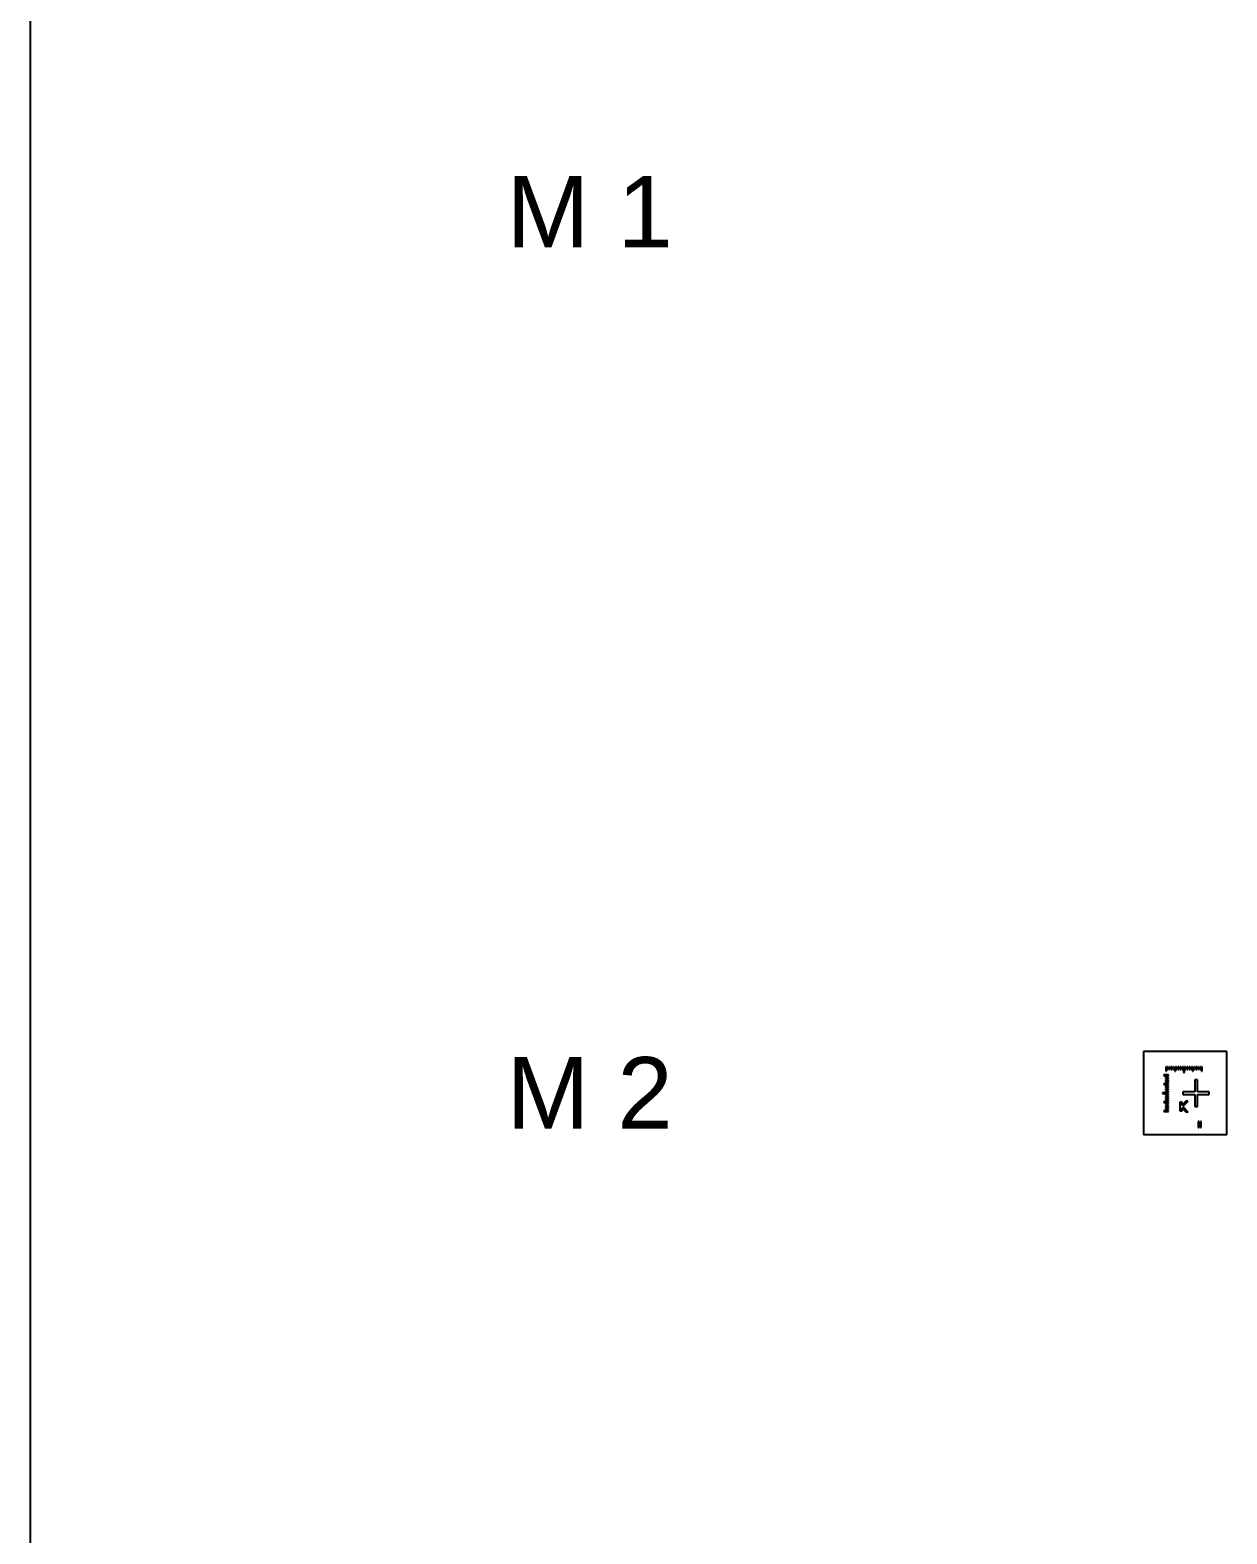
# Model space of a CAD drawing. Extents: x -24493 to 76507, y 84496 to 185496.
# Drawn here: x -24493 to -4393, y 134996 to 160246 of the extents above; entities that cross this region are included whole.
import ezdxf

# ---------------------------------------------------------------- set-up
doc = ezdxf.new("R2010")
doc.units = 13
doc.layers.add('CHROME', color=10, linetype='Continuous')
doc.layers.add('CL - Main', color=150, linetype='Continuous')
doc.styles.get("Standard").update_dxf_attribs({"font": 'arial.ttf'})

msp = doc.modelspace()

# ---------------------------------------------------------------- linework, layer by layer
at = {"layer": 'CHROME'}
for p, q in [((-24493, 185496), (-24493, 84496)), ((-5376, 142702), (-5451, 142702)), ((-5451, 142702), (-5451, 142690)), ((-5451, 142690), (-5376, 142690)), ((-5376, 142672), (-5426, 142672)), ((-5426, 142672), (-5426, 142660)), ((-5420, 142841), (-5420, 142766)), ((-5408, 142841), (-5420, 142841)), ((-5420, 142766), (-5408, 142766)), ((-5408, 142766), (-5408, 142841)), ((-5390, 142841), (-5390, 142791)), ((-5378, 142841), (-5390, 142841)), ((-5390, 142791), (-5378, 142791)), ((-5378, 142791), (-5378, 142841)), ((-5376, 142690), (-5376, 142702)), ((-5376, 142660), (-5376, 142672)), ((-5360, 142841), (-5360, 142791)), ((-5348, 142841), (-5360, 142841)), ((-5360, 142791), (-5348, 142791)), ((-5348, 142791), (-5348, 142841)), ((-5330, 142841), (-5330, 142791)), ((-5318, 142841), (-5330, 142841)), ((-5330, 142791), (-5318, 142791)), ((-5318, 142791), (-5318, 142841)), ((-5300, 142841), (-5300, 142791)), ((-5288, 142841), (-5300, 142841)), ((-5300, 142791), (-5288, 142791)), ((-5288, 142791), (-5288, 142841)), ((-5270, 142841), (-5270, 142766)), ((-5258, 142841), (-5270, 142841)), ((-5270, 142766), (-5258, 142766)), ((-5258, 142766), (-5258, 142841)), ((-5240, 142841), (-5240, 142791)), ((-5228, 142841), (-5240, 142841)), ((-5240, 142791), (-5228, 142791)), ((-5228, 142791), (-5228, 142841)), ((-5210, 142841), (-5210, 142791)), ((-5198, 142841), (-5210, 142841)), ((-5210, 142791), (-5198, 142791)), ((-5198, 142791), (-5198, 142841)), ((-5180, 142841), (-5180, 142791)), ((-5168, 142841), (-5180, 142841)), ((-5180, 142791), (-5168, 142791)), ((-5168, 142791), (-5168, 142841)), ((-5150, 142841), (-5150, 142791)), ((-5138, 142841), (-5150, 142841)), ((-5150, 142791), (-5138, 142791)), ((-5138, 142791), (-5138, 142841)), ((-5120, 142841), (-5120, 142741)), ((-5108, 142841), (-5120, 142841)), ((-5120, 142741), (-5108, 142741)), ((-5108, 142741), (-5108, 142841)), ((-5090, 142841), (-5090, 142791)), ((-5078, 142841), (-5090, 142841)), ((-5090, 142791), (-5078, 142791)), ((-5078, 142791), (-5078, 142841)), ((-5060, 142841), (-5060, 142791)), ((-5048, 142841), (-5060, 142841)), ((-5060, 142791), (-5048, 142791)), ((-5048, 142791), (-5048, 142841)), ((-5030, 142841), (-5030, 142791)), ((-5018, 142841), (-5030, 142841)), ((-5030, 142791), (-5018, 142791)), ((-5018, 142791), (-5018, 142841)), ((-5000, 142841), (-5000, 142791)), ((-4988, 142841), (-5000, 142841)), ((-5000, 142791), (-4988, 142791)), ((-4988, 142791), (-4988, 142841)), ((-4970, 142841), (-4970, 142766)), ((-4958, 142841), (-4970, 142841)), ((-4970, 142766), (-4958, 142766)), ((-4958, 142766), (-4958, 142841)), ((-4940, 142841), (-4940, 142791)), ((-4928, 142841), (-4940, 142841)), ((-4940, 142791), (-4928, 142791)), ((-4928, 142791), (-4928, 142841)), ((-4910, 142841), (-4910, 142791)), ((-4898, 142841), (-4910, 142841)), ((-4910, 142791), (-4898, 142791)), ((-4898, 142791), (-4898, 142841)), ((-4880, 142841), (-4880, 142791)), ((-4868, 142841), (-4880, 142841)), ((-4880, 142791), (-4868, 142791)), ((-4868, 142791), (-4868, 142841)), ((-4850, 142841), (-4850, 142791)), ((-4838, 142841), (-4850, 142841)), ((-4850, 142791), (-4838, 142791)), ((-4838, 142791), (-4838, 142841)), ((-4820, 142841), (-4820, 142766)), ((-4808, 142841), (-4820, 142841)), ((-4820, 142766), (-4808, 142766)), ((-4808, 142766), (-4808, 142841)), ((-5376, 142552), (-5451, 142552)), ((-5451, 142552), (-5451, 142540)), ((-5451, 142540), (-5376, 142540)), ((-5426, 142660), (-5376, 142660)), ((-5376, 142642), (-5426, 142642)), ((-5426, 142642), (-5426, 142630)), ((-5426, 142630), (-5376, 142630)), ((-5376, 142612), (-5426, 142612)), ((-5426, 142612), (-5426, 142600)), ((-5426, 142600), (-5376, 142600)), ((-5376, 142582), (-5426, 142582)), ((-5426, 142582), (-5426, 142570)), ((-5426, 142570), (-5376, 142570)), ((-5376, 142522), (-5426, 142522)), ((-5426, 142522), (-5426, 142510)), ((-5426, 142510), (-5376, 142510)), ((-5376, 142492), (-5426, 142492)), ((-5426, 142492), (-5426, 142480)), ((-5426, 142480), (-5376, 142480)), ((-5376, 142462), (-5426, 142462)), ((-5426, 142462), (-5426, 142450)), ((-5426, 142450), (-5376, 142450)), ((-5376, 142432), (-5426, 142432)), ((-5426, 142432), (-5426, 142420)), ((-5426, 142420), (-5376, 142420)), ((-5376, 142630), (-5376, 142642)), ((-5376, 142600), (-5376, 142612)), ((-5376, 142570), (-5376, 142582)), ((-5376, 142540), (-5376, 142552)), ((-5376, 142510), (-5376, 142522)), ((-5376, 142480), (-5376, 142492)), ((-5376, 142450), (-5376, 142462)), ((-5376, 142420), (-5376, 142432)), ((-4933, 142418), (-5133, 142418)), ((-5133, 142418), (-5133, 142374)), ((-4889, 142618), (-4933, 142618)), ((-4933, 142618), (-4933, 142418)), ((-4889, 142418), (-4889, 142618)), ((-4689, 142418), (-4889, 142418)), ((-4689, 142374), (-4689, 142418)), ((-5376, 142402), (-5476, 142402)), ((-5476, 142402), (-5476, 142390)), ((-5476, 142390), (-5376, 142390)), ((-5376, 142252), (-5451, 142252)), ((-5451, 142252), (-5451, 142240)), ((-5451, 142240), (-5376, 142240)), ((-5376, 142372), (-5426, 142372)), ((-5426, 142372), (-5426, 142360)), ((-5426, 142360), (-5376, 142360)), ((-5376, 142342), (-5426, 142342)), ((-5426, 142342), (-5426, 142330)), ((-5426, 142330), (-5376, 142330)), ((-5376, 142312), (-5426, 142312)), ((-5426, 142312), (-5426, 142300)), ((-5426, 142300), (-5376, 142300)), ((-5376, 142282), (-5426, 142282)), ((-5426, 142282), (-5426, 142270)), ((-5426, 142270), (-5376, 142270)), ((-5376, 142222), (-5426, 142222)), ((-5426, 142222), (-5426, 142210)), ((-5426, 142210), (-5376, 142210)), ((-5376, 142192), (-5426, 142192)), ((-5426, 142192), (-5426, 142180)), ((-5426, 142180), (-5376, 142180)), ((-5376, 142162), (-5426, 142162)), ((-5426, 142162), (-5426, 142150)), ((-5376, 142390), (-5376, 142402)), ((-5376, 142360), (-5376, 142372)), ((-5376, 142330), (-5376, 142342)), ((-5376, 142300), (-5376, 142312)), ((-5376, 142270), (-5376, 142282)), ((-5376, 142240), (-5376, 142252)), ((-5376, 142210), (-5376, 142222)), ((-5376, 142180), (-5376, 142192)), ((-5376, 142150), (-5376, 142162)), ((-5177, 142093), (-5177, 142249)), ((-5177, 142249), (-5151, 142249)), ((-5151, 142192), (-5066, 142278)), ((-5151, 142249), (-5151, 142192)), ((-5047, 142259), (-5136, 142171)), ((-5136, 142171), (-5047, 142082)), ((-5133, 142374), (-4933, 142374)), ((-5066, 142278), (-5047, 142259)), ((-4933, 142374), (-4933, 142174)), ((-4933, 142174), (-4889, 142174)), ((-4889, 142174), (-4889, 142374)), ((-4889, 142374), (-4689, 142374)), ((-5376, 142102), (-5451, 142102)), ((-5451, 142102), (-5451, 142090)), ((-5451, 142090), (-5376, 142090)), ((-5426, 142150), (-5376, 142150)), ((-5376, 142132), (-5426, 142132)), ((-5426, 142132), (-5426, 142120)), ((-5426, 142120), (-5376, 142120)), ((-5376, 142120), (-5376, 142132)), ((-5376, 142090), (-5376, 142102)), ((-5151, 142093), (-5177, 142093)), ((-5066, 142064), (-5151, 142149)), ((-5151, 142149), (-5151, 142093)), ((-5047, 142082), (-5066, 142064)), ((-4874, 141921), (-4874, 141821)), ((-4862, 141921), (-4874, 141921)), ((-4862, 141821), (-4862, 141921)), ((-4825, 141921), (-4837, 141921)), ((-4837, 141921), (-4837, 141821)), ((-4825, 141821), (-4825, 141921)), ((-4874, 141821), (-4862, 141821)), ((-4837, 141821), (-4825, 141821))]:
    msp.add_line(p, q, dxfattribs=at)
at = {"layer": 'CL - Main'}
for p, q in [((-4393, 143096), (-5793, 143096)), ((-5793, 143096), (-5793, 141696)), ((-4393, 141696), (-4393, 143096)), ((-4393, 141696), (-5793, 141696))]:
    msp.add_line(p, q, dxfattribs=at)

# ---------------------------------------------------------------- texts
at = {"layer": 'CL - Main', "char_height": 1200, "attachment_point": 4}
for s, insert in [('M 1', (-16493, 157196)), ('M 2', (-16493, 142402))]:
    msp.add_mtext_dynamic_manual_height_columns(s, width=3507.86, gutter_width=12.5, heights=[2632], dxfattribs=dict(at, insert=insert))

doc.saveas('drawing.dxf')
